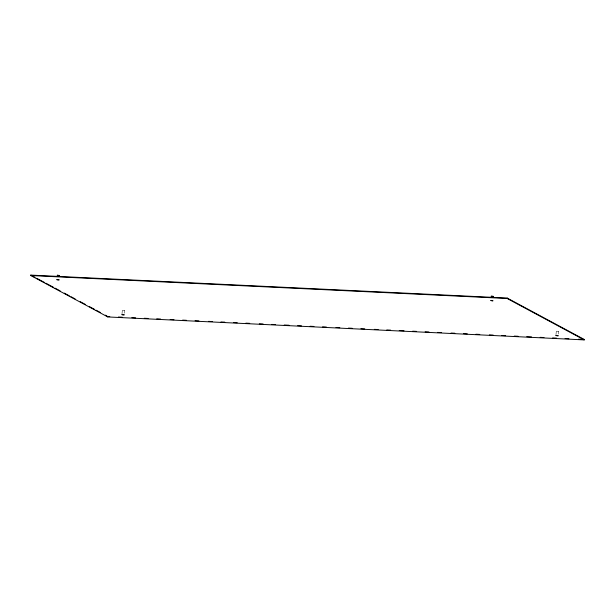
<?xml version="1.0" encoding="UTF-8"?>
<svg xmlns="http://www.w3.org/2000/svg" width="615" height="615" viewBox="0 0 615 615"><rect width="100%" height="100%" fill="white"/><g stroke="black" fill="none" stroke-linecap="round" stroke-linejoin="round"><path stroke-width="0.46" stroke-dasharray="3.08 2.31" d="M122.008 313.781L122.308 310.283L123.415 310.237L124.499 310.452L124.207 313.973M555.983 334.691L556.283 331.193L558.474 331.4L558.259 334.007M124.499 310.49L122.347 310.329M556.298 331.17L558.474 331.362"/><path stroke-width="0.92" d="M30.75 275.535L30.788 275.097L507.191 298.052L584.25 339.465L584.212 339.903L107.81 316.948L30.75 275.535L507.152 298.49L584.212 339.903M107.81 316.948L107.848 316.51L109.77 316.602M507.152 298.49L507.191 298.052M56.864 279.664L59.048 279.856M59.025 279.902L56.872 279.717M121.939 314.634L124.122 314.826M124.107 314.872L121.97 314.696M491.216 296.199L493.399 296.392M493.391 296.43L491.224 296.253M118.395 317.017L122.231 317.202M131.818 317.663L135.646 317.847M144.279 318.263L148.107 318.447M156.74 318.862L160.569 319.047M170.155 319.516L173.991 319.7M182.617 320.115L186.453 320.3M195.078 320.715L198.914 320.899M208.5 321.361L212.336 321.545M220.962 321.96L224.79 322.145M233.423 322.56L237.252 322.744M245.885 323.159L249.713 323.344M259.299 323.805L263.135 323.99M271.761 324.405L275.597 324.589M284.222 325.004L289.019 325.235M297.645 325.658L301.481 325.842M310.106 326.257L313.942 326.442M322.568 326.857L326.404 327.042M335.982 327.503L339.818 327.687M348.444 328.103L352.28 328.287M360.905 328.702L364.741 328.887M374.327 329.348L378.164 329.532M386.789 329.947L390.625 330.132M399.25 330.547L404.04 330.778M412.673 331.193L416.501 331.377M425.134 331.793L428.963 331.985M437.596 332.4L441.424 332.584M451.01 333.046L454.846 333.23M463.472 333.645L467.308 333.83M475.933 334.245L479.769 334.429M489.356 334.891L493.192 335.075M501.817 335.49L505.645 335.675M514.278 336.09L518.107 336.274M526.74 336.689L531.529 336.92M540.154 337.335L543.991 337.52M552.616 337.935L556.452 338.119M565.077 338.542L568.913 338.727M578.5 339.188L584.25 339.465M30.788 275.097L34.978 277.35M36.654 278.249L44.188 282.3M45.864 283.2L53.405 287.251M55.081 288.151L60.109 290.857M64.291 293.101L69.318 295.807M70.994 296.707L75.184 298.959M80.211 301.658L85.231 304.356M89.421 306.608L94.449 309.307M96.125 310.206L100.314 312.458M105.334 315.157L107.01 316.056M57.257 275.282L59.417 275.52L57.303 275.266M490.855 300.566L493.022 300.804L490.878 300.558M555.937 335.536L558.097 335.775L555.937 335.536"/></g></svg>
